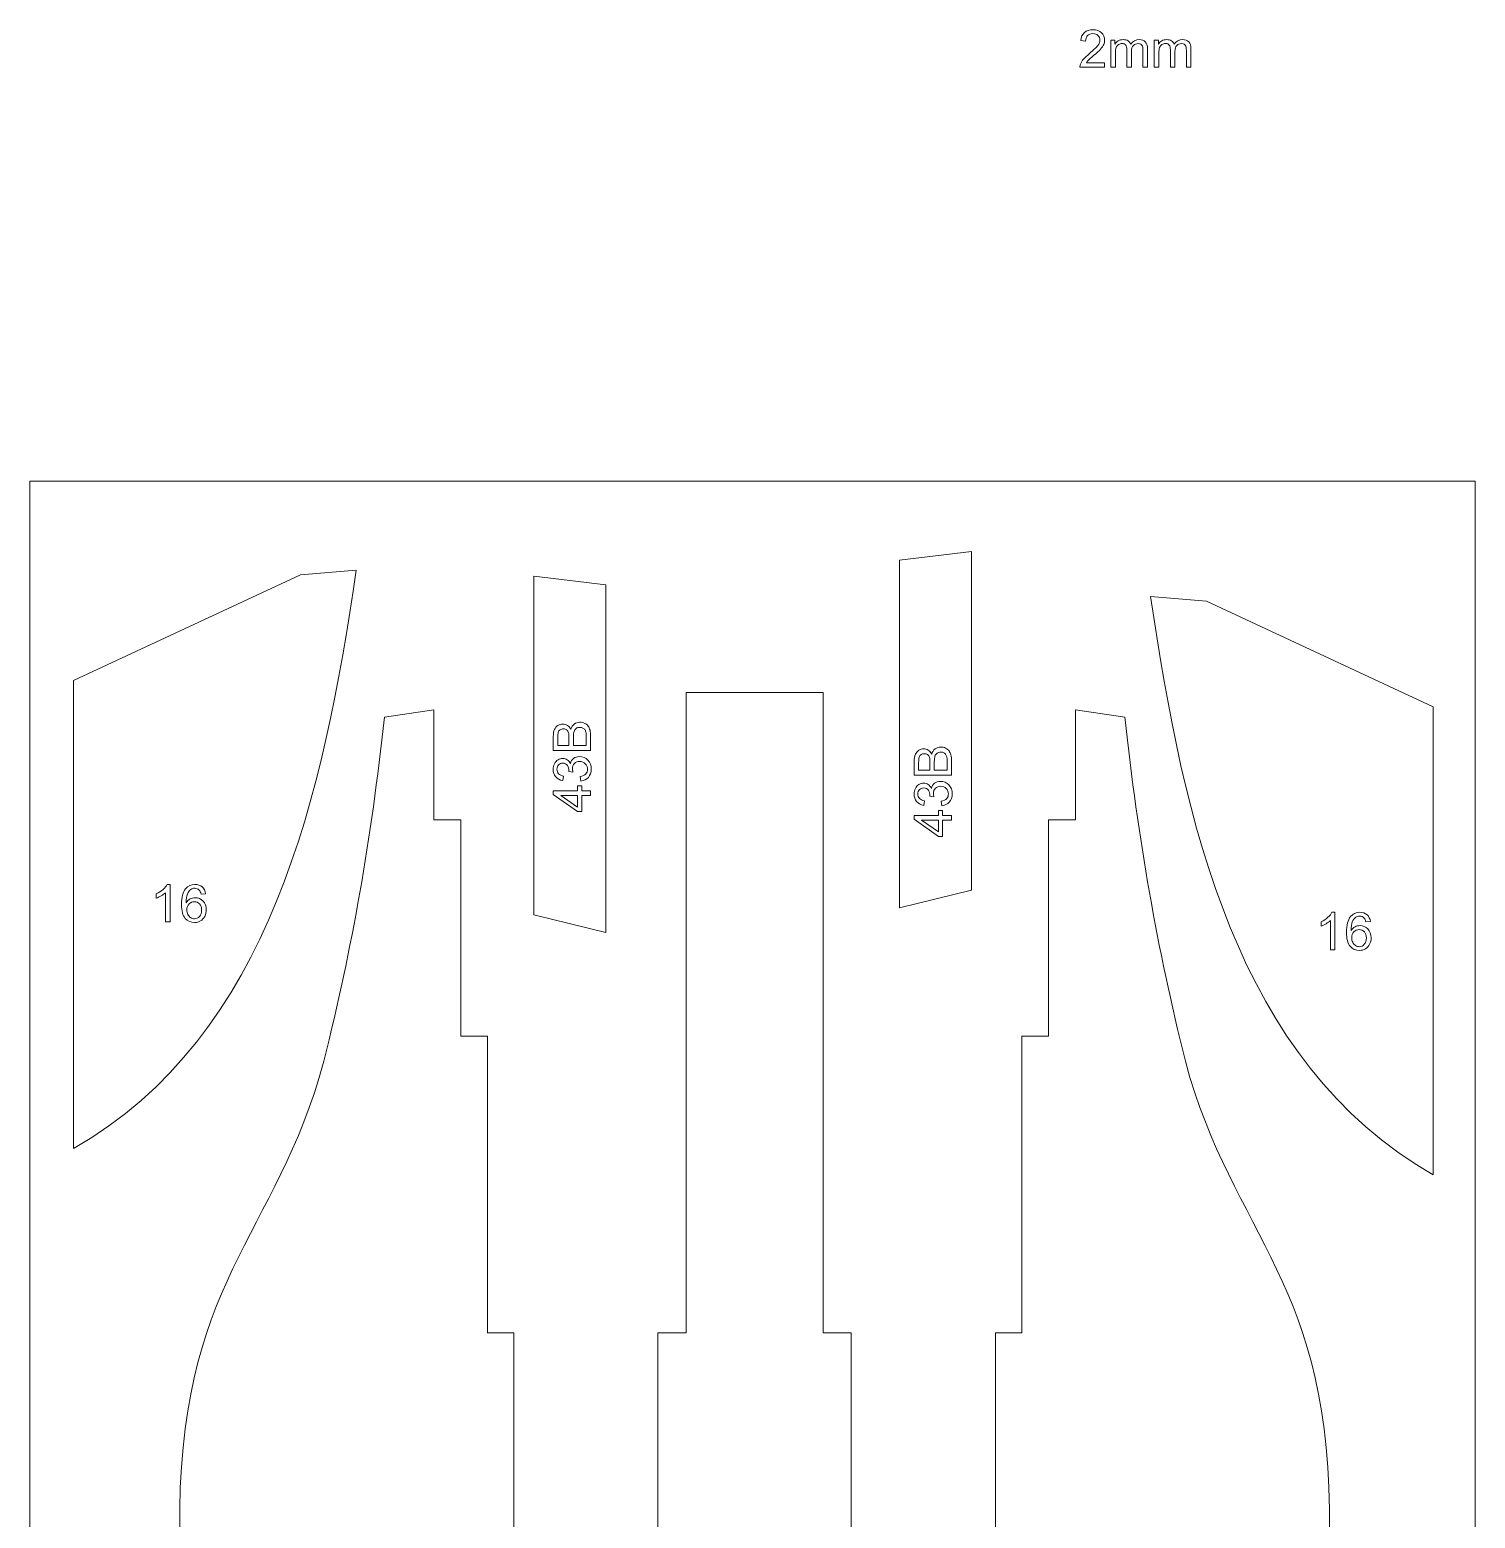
# Model space of a CAD drawing. Header units: millimetres. Extents: x -437 to 859, y -1313 to 762.
# Drawn here: x -415 to -180.3, y -682.6 to -440.8 of the extents above; entities that cross this region are included whole.
import ezdxf

# ---------------------------------------------------------------- set-up
doc = ezdxf.new("R2010")
doc.units = ezdxf.units.MM
doc.header["$MEASUREMENT"] = 0
doc.layers.add('Ebene 1', color=7, linetype='Continuous')

msp = doc.modelspace()

# ---------------------------------------------------------------- linework, layer by layer
at = {"layer": 'Ebene 1', "color": 250, "lineweight": 5}
msp.add_lwpolyline([(-415.018, -800.2673), (-180.3376, -800.2673), (-180.3376, -514.1219), (-415.018, -514.1219), (-415.018, -800.2673)], close=True, dxfattribs=at)
for points, knots in [([(-240.5028, -446.2047), (-240.5028, -446.2047), (-240.5028, -446.9201), (-240.5028, -446.9201), (-240.5028, -446.9201), (-240.5028, -446.9201), (-244.509, -446.9201), (-244.509, -446.9201), (-244.509, -446.9201), (-244.5146, -446.7409), (-244.4864, -446.5687), (-244.4229, -446.4036), (-244.4229, -446.4036), (-244.3213, -446.1299), (-244.1576, -445.8618), (-243.9332, -445.5965), (-243.9332, -445.5965), (-243.7075, -445.3326), (-243.3829, -445.0264), (-242.9596, -444.6792), (-242.9596, -444.6792), (-242.3006, -444.1388), (-241.8547, -443.7112), (-241.6232, -443.3951), (-241.6232, -443.3951), (-241.3918, -443.0805), (-241.2761, -442.7813), (-241.2761, -442.5005), (-241.2761, -442.5005), (-241.2761, -442.2056), (-241.3819, -441.9572), (-241.5922, -441.754), (-241.5922, -441.754), (-241.8039, -441.5522), (-242.079, -441.4506), (-242.4177, -441.4506), (-242.4177, -441.4506), (-242.7761, -441.4506), (-243.0626, -441.5579), (-243.2771, -441.7738), (-243.2771, -441.7738), (-243.493, -441.9882), (-243.6016, -442.286), (-243.6045, -442.6656), (-243.6045, -442.6656), (-243.6045, -442.6656), (-244.3693, -442.588), (-244.3693, -442.588), (-244.3693, -442.588), (-244.3171, -442.0165), (-244.1195, -441.5818), (-243.778, -441.2827), (-243.778, -441.2827), (-243.4365, -440.9835), (-242.9765, -440.834), (-242.4008, -440.834), (-242.4008, -440.834), (-241.8194, -440.834), (-241.3594, -440.9962), (-241.0207, -441.318), (-241.0207, -441.318), (-240.6806, -441.6411), (-240.5113, -442.0405), (-240.5113, -442.5174), (-240.5113, -442.5174), (-240.5113, -442.7601), (-240.5607, -442.9986), (-240.6609, -443.2329), (-240.6609, -443.2329), (-240.7596, -443.4671), (-240.9247, -443.714), (-241.1548, -443.9723), (-241.1548, -443.9723), (-241.3848, -444.2319), (-241.7672, -444.5875), (-242.302, -445.0391), (-242.302, -445.0391), (-242.7479, -445.4144), (-243.0344, -445.6684), (-243.1614, -445.8025), (-243.1614, -445.8025), (-243.2884, -445.9351), (-243.3928, -446.0692), (-243.476, -446.2047), (-243.476, -446.2047), (-243.476, -446.2047), (-240.5028, -446.2047), (-240.5028, -446.2047)], [0, 0, 0, 0, 0.04545455, 0.04545455, 0.04545455, 0.04545455, 0.09090909, 0.09090909, 0.09090909, 0.09090909, 0.13636364, 0.13636364, 0.13636364, 0.13636364, 0.18181818, 0.18181818, 0.18181818, 0.18181818, 0.22727273, 0.22727273, 0.22727273, 0.22727273, 0.27272727, 0.27272727, 0.27272727, 0.27272727, 0.31818182, 0.31818182, 0.31818182, 0.31818182, 0.36363636, 0.36363636, 0.36363636, 0.36363636, 0.40909091, 0.40909091, 0.40909091, 0.40909091, 0.45454545, 0.45454545, 0.45454545, 0.45454545, 0.5, 0.5, 0.5, 0.5, 0.54545455, 0.54545455, 0.54545455, 0.54545455, 0.59090909, 0.59090909, 0.59090909, 0.59090909, 0.63636364, 0.63636364, 0.63636364, 0.63636364, 0.68181818, 0.68181818, 0.68181818, 0.68181818, 0.72727273, 0.72727273, 0.72727273, 0.72727273, 0.77272727, 0.77272727, 0.77272727, 0.77272727, 0.81818182, 0.81818182, 0.81818182, 0.81818182, 0.86363636, 0.86363636, 0.86363636, 0.86363636, 0.90909091, 0.90909091, 0.90909091, 0.90909091, 0.95454545, 0.95454545, 0.95454545, 0.95454545, 1, 1, 1, 1]), ([(-239.4981, -446.9201), (-239.4981, -446.9201), (-239.4981, -442.5301), (-239.4981, -442.5301), (-239.4981, -442.5301), (-239.4981, -442.5301), (-238.8335, -442.5301), (-238.8335, -442.5301), (-238.8335, -442.5301), (-238.8335, -442.5301), (-238.8335, -443.1454), (-238.8335, -443.1454), (-238.8335, -443.1454), (-238.6952, -442.9309), (-238.5117, -442.7573), (-238.2831, -442.6275), (-238.2831, -442.6275), (-238.0545, -442.4962), (-237.7935, -442.4299), (-237.5014, -442.4299), (-237.5014, -442.4299), (-237.1768, -442.4299), (-236.9101, -442.4977), (-236.7027, -442.6331), (-236.7027, -442.6331), (-236.4938, -442.7686), (-236.3471, -442.9563), (-236.2624, -443.199), (-236.2624, -443.199), (-235.9139, -442.6867), (-235.4623, -442.4299), (-234.9063, -442.4299), (-234.9063, -442.4299), (-234.4703, -442.4299), (-234.1359, -442.5513), (-233.9016, -442.7926), (-233.9016, -442.7926), (-233.6674, -443.0339), (-233.5502, -443.405), (-233.5502, -443.906), (-233.5502, -443.906), (-233.5502, -443.906), (-233.5502, -446.9201), (-233.5502, -446.9201), (-233.5502, -446.9201), (-233.5502, -446.9201), (-234.2897, -446.9201), (-234.2897, -446.9201), (-234.2897, -446.9201), (-234.2897, -446.9201), (-234.2897, -444.1543), (-234.2897, -444.1543), (-234.2897, -444.1543), (-234.2897, -443.8566), (-234.3137, -443.6421), (-234.3616, -443.5108), (-234.3616, -443.5108), (-234.411, -443.381), (-234.4985, -443.2752), (-234.6241, -443.1948), (-234.6241, -443.1948), (-234.7511, -443.1157), (-234.9007, -443.0748), (-235.0714, -443.0748), (-235.0714, -443.0748), (-235.3805, -443.0748), (-235.6359, -443.1778), (-235.8405, -443.3838), (-235.8405, -443.3838), (-236.0437, -443.5885), (-236.1467, -443.9172), (-236.1467, -444.3688), (-236.1467, -444.3688), (-236.1467, -444.3688), (-236.1467, -446.9201), (-236.1467, -446.9201), (-236.1467, -446.9201), (-236.1467, -446.9201), (-236.8904, -446.9201), (-236.8904, -446.9201), (-236.8904, -446.9201), (-236.8904, -446.9201), (-236.8904, -444.0682), (-236.8904, -444.0682), (-236.8904, -444.0682), (-236.8904, -443.7366), (-236.951, -443.4883), (-237.0724, -443.3232), (-237.0724, -443.3232), (-237.1937, -443.1581), (-237.3913, -443.0748), (-237.6679, -443.0748), (-237.6679, -443.0748), (-237.8767, -443.0748), (-238.07, -443.1298), (-238.2478, -443.2413), (-238.2478, -443.2413), (-238.4256, -443.3514), (-238.5555, -443.5123), (-238.6345, -443.7239), (-238.6345, -443.7239), (-238.7149, -443.937), (-238.7544, -444.2432), (-238.7544, -444.6426), (-238.7544, -444.6426), (-238.7544, -444.6426), (-238.7544, -446.9201), (-238.7544, -446.9201), (-238.7544, -446.9201), (-238.7544, -446.9201), (-239.4981, -446.9201), (-239.4981, -446.9201)], [0, 0, 0, 0, 0.03571429, 0.03571429, 0.03571429, 0.03571429, 0.07142857, 0.07142857, 0.07142857, 0.07142857, 0.10714286, 0.10714286, 0.10714286, 0.10714286, 0.14285714, 0.14285714, 0.14285714, 0.14285714, 0.17857143, 0.17857143, 0.17857143, 0.17857143, 0.21428571, 0.21428571, 0.21428571, 0.21428571, 0.25, 0.25, 0.25, 0.25, 0.28571429, 0.28571429, 0.28571429, 0.28571429, 0.32142857, 0.32142857, 0.32142857, 0.32142857, 0.35714286, 0.35714286, 0.35714286, 0.35714286, 0.39285714, 0.39285714, 0.39285714, 0.39285714, 0.42857143, 0.42857143, 0.42857143, 0.42857143, 0.46428571, 0.46428571, 0.46428571, 0.46428571, 0.5, 0.5, 0.5, 0.5, 0.53571429, 0.53571429, 0.53571429, 0.53571429, 0.57142857, 0.57142857, 0.57142857, 0.57142857, 0.60714286, 0.60714286, 0.60714286, 0.60714286, 0.64285714, 0.64285714, 0.64285714, 0.64285714, 0.67857143, 0.67857143, 0.67857143, 0.67857143, 0.71428571, 0.71428571, 0.71428571, 0.71428571, 0.75, 0.75, 0.75, 0.75, 0.78571429, 0.78571429, 0.78571429, 0.78571429, 0.82142857, 0.82142857, 0.82142857, 0.82142857, 0.85714286, 0.85714286, 0.85714286, 0.85714286, 0.89285714, 0.89285714, 0.89285714, 0.89285714, 0.92857143, 0.92857143, 0.92857143, 0.92857143, 0.96428571, 0.96428571, 0.96428571, 0.96428571, 1, 1, 1, 1]), ([(-232.4453, -446.9201), (-232.4453, -446.9201), (-232.4453, -442.5301), (-232.4453, -442.5301), (-232.4453, -442.5301), (-232.4453, -442.5301), (-231.7807, -442.5301), (-231.7807, -442.5301), (-231.7807, -442.5301), (-231.7807, -442.5301), (-231.7807, -443.1454), (-231.7807, -443.1454), (-231.7807, -443.1454), (-231.6424, -442.9309), (-231.4589, -442.7573), (-231.2303, -442.6275), (-231.2303, -442.6275), (-231.0017, -442.4962), (-230.7407, -442.4299), (-230.4486, -442.4299), (-230.4486, -442.4299), (-230.124, -442.4299), (-229.8573, -442.4977), (-229.6499, -442.6331), (-229.6499, -442.6331), (-229.441, -442.7686), (-229.2943, -442.9563), (-229.2096, -443.199), (-229.2096, -443.199), (-228.8611, -442.6867), (-228.4095, -442.4299), (-227.8535, -442.4299), (-227.8535, -442.4299), (-227.4175, -442.4299), (-227.0831, -442.5513), (-226.8488, -442.7926), (-226.8488, -442.7926), (-226.6146, -443.0339), (-226.4974, -443.405), (-226.4974, -443.906), (-226.4974, -443.906), (-226.4974, -443.906), (-226.4974, -446.9201), (-226.4974, -446.9201), (-226.4974, -446.9201), (-226.4974, -446.9201), (-227.2369, -446.9201), (-227.2369, -446.9201), (-227.2369, -446.9201), (-227.2369, -446.9201), (-227.2369, -444.1543), (-227.2369, -444.1543), (-227.2369, -444.1543), (-227.2369, -443.8566), (-227.2609, -443.6421), (-227.3088, -443.5108), (-227.3088, -443.5108), (-227.3582, -443.381), (-227.4457, -443.2752), (-227.5713, -443.1948), (-227.5713, -443.1948), (-227.6983, -443.1157), (-227.8479, -443.0748), (-228.0186, -443.0748), (-228.0186, -443.0748), (-228.3277, -443.0748), (-228.5831, -443.1778), (-228.7877, -443.3838), (-228.7877, -443.3838), (-228.9909, -443.5885), (-229.0939, -443.9172), (-229.0939, -444.3688), (-229.0939, -444.3688), (-229.0939, -444.3688), (-229.0939, -446.9201), (-229.0939, -446.9201), (-229.0939, -446.9201), (-229.0939, -446.9201), (-229.8376, -446.9201), (-229.8376, -446.9201), (-229.8376, -446.9201), (-229.8376, -446.9201), (-229.8376, -444.0682), (-229.8376, -444.0682), (-229.8376, -444.0682), (-229.8376, -443.7366), (-229.8982, -443.4883), (-230.0196, -443.3232), (-230.0196, -443.3232), (-230.1409, -443.1581), (-230.3385, -443.0748), (-230.6151, -443.0748), (-230.6151, -443.0748), (-230.8239, -443.0748), (-231.0172, -443.1298), (-231.195, -443.2413), (-231.195, -443.2413), (-231.3728, -443.3514), (-231.5027, -443.5123), (-231.5817, -443.7239), (-231.5817, -443.7239), (-231.6621, -443.937), (-231.7016, -444.2432), (-231.7016, -444.6426), (-231.7016, -444.6426), (-231.7016, -444.6426), (-231.7016, -446.9201), (-231.7016, -446.9201), (-231.7016, -446.9201), (-231.7016, -446.9201), (-232.4453, -446.9201), (-232.4453, -446.9201)], [0, 0, 0, 0, 0.03571429, 0.03571429, 0.03571429, 0.03571429, 0.07142857, 0.07142857, 0.07142857, 0.07142857, 0.10714286, 0.10714286, 0.10714286, 0.10714286, 0.14285714, 0.14285714, 0.14285714, 0.14285714, 0.17857143, 0.17857143, 0.17857143, 0.17857143, 0.21428571, 0.21428571, 0.21428571, 0.21428571, 0.25, 0.25, 0.25, 0.25, 0.28571429, 0.28571429, 0.28571429, 0.28571429, 0.32142857, 0.32142857, 0.32142857, 0.32142857, 0.35714286, 0.35714286, 0.35714286, 0.35714286, 0.39285714, 0.39285714, 0.39285714, 0.39285714, 0.42857143, 0.42857143, 0.42857143, 0.42857143, 0.46428571, 0.46428571, 0.46428571, 0.46428571, 0.5, 0.5, 0.5, 0.5, 0.53571429, 0.53571429, 0.53571429, 0.53571429, 0.57142857, 0.57142857, 0.57142857, 0.57142857, 0.60714286, 0.60714286, 0.60714286, 0.60714286, 0.64285714, 0.64285714, 0.64285714, 0.64285714, 0.67857143, 0.67857143, 0.67857143, 0.67857143, 0.71428571, 0.71428571, 0.71428571, 0.71428571, 0.75, 0.75, 0.75, 0.75, 0.78571429, 0.78571429, 0.78571429, 0.78571429, 0.82142857, 0.82142857, 0.82142857, 0.82142857, 0.85714286, 0.85714286, 0.85714286, 0.85714286, 0.89285714, 0.89285714, 0.89285714, 0.89285714, 0.92857143, 0.92857143, 0.92857143, 0.92857143, 0.96428571, 0.96428571, 0.96428571, 0.96428571, 1, 1, 1, 1]), ([(-262.1039, -525.578), (-262.1039, -525.578), (-273.7904, -526.9745), (-273.7904, -526.9745), (-273.7904, -526.9745), (-273.7904, -526.9745), (-273.7904, -583.4225), (-273.7904, -583.4225), (-273.7904, -583.4225), (-273.7904, -583.4225), (-262.1039, -580.556), (-262.1039, -580.556), (-262.1039, -580.556), (-262.1039, -580.556), (-262.1039, -525.578), (-262.1039, -525.578)], [0, 0, 0, 0, 0.25, 0.25, 0.25, 0.25, 0.5, 0.5, 0.5, 0.5, 0.75, 0.75, 0.75, 0.75, 1, 1, 1, 1]), ([(-407.8946, -546.5416), (-407.8946, -546.5416), (-371.0831, -529.3629), (-371.0831, -529.3629), (-371.0831, -529.3629), (-371.0831, -529.3629), (-362.0136, -528.616), (-362.0136, -528.616), (-362.0136, -528.616), (-367.3842, -565.0362), (-375.8491, -604.264), (-407.8946, -622.512), (-407.8946, -622.512), (-407.8946, -622.512), (-407.8946, -546.5416), (-407.8946, -546.5416)], [0, 0, 0, 0, 0.25, 0.25, 0.25, 0.25, 0.5, 0.5, 0.5, 0.5, 0.75, 0.75, 0.75, 0.75, 1, 1, 1, 1]), ([(-333.1639, -529.602), (-333.1639, -529.602), (-321.4774, -530.9985), (-321.4774, -530.9985), (-321.4774, -530.9985), (-321.4774, -530.9985), (-321.4774, -587.4465), (-321.4774, -587.4465), (-321.4774, -587.4465), (-321.4774, -587.4465), (-333.1639, -584.58), (-333.1639, -584.58), (-333.1639, -584.58), (-333.1639, -584.58), (-333.1639, -529.602), (-333.1639, -529.602)], [0, 0, 0, 0, 0.25, 0.25, 0.25, 0.25, 0.5, 0.5, 0.5, 0.5, 0.75, 0.75, 0.75, 0.75, 1, 1, 1, 1]), ([(-187.1569, -550.8171), (-187.1569, -550.8171), (-223.9684, -533.6384), (-223.9684, -533.6384), (-223.9684, -533.6384), (-223.9684, -533.6384), (-233.0379, -532.8915), (-233.0379, -532.8915), (-233.0379, -532.8915), (-227.6673, -569.3117), (-219.2024, -608.5395), (-187.1569, -626.7875), (-187.1569, -626.7875), (-187.1569, -626.7875), (-187.1569, -550.8171), (-187.1569, -550.8171)], [0, 0, 0, 0, 0.25, 0.25, 0.25, 0.25, 0.5, 0.5, 0.5, 0.5, 0.75, 0.75, 0.75, 0.75, 1, 1, 1, 1]), ([(-297.3188, -548.449), (-297.3188, -548.449), (-308.4466, -548.449), (-308.4466, -548.449), (-308.4466, -548.449), (-308.4466, -548.449), (-308.4466, -652.454), (-308.4466, -652.454), (-308.4466, -652.454), (-308.4466, -652.454), (-313.0216, -652.454), (-313.0216, -652.454), (-313.0216, -652.454), (-313.0216, -652.454), (-313.0216, -684.845), (-313.0216, -684.845), (-313.0216, -684.845), (-313.0216, -684.845), (-336.4456, -684.845), (-336.4456, -684.845), (-336.4456, -684.845), (-336.4456, -684.845), (-336.4456, -652.454), (-336.4456, -652.454), (-336.4456, -652.454), (-336.4456, -652.454), (-340.7156, -652.454), (-340.7156, -652.454), (-340.7156, -652.454), (-340.7156, -652.454), (-340.7156, -604.264), (-340.7156, -604.264), (-340.7156, -604.264), (-340.7156, -604.264), (-345.0466, -604.264), (-345.0466, -604.264), (-345.0466, -604.264), (-345.0466, -604.264), (-345.0466, -569.128), (-345.0466, -569.128), (-345.0466, -569.128), (-345.0466, -569.128), (-349.4385, -569.128), (-349.4385, -569.128), (-349.4385, -569.128), (-349.4385, -569.128), (-349.4386, -551.275), (-349.4386, -551.275), (-349.4386, -551.275), (-349.4386, -551.275), (-357.4431, -552.4695), (-357.4431, -552.4695), (-357.4431, -552.4695), (-359.5989, -572.4425), (-362.6487, -589.808), (-367.2631, -608.3655), (-367.2631, -608.3655), (-374.9738, -636.9474), (-391.2645, -644.251), (-390.6526, -684.845), (-390.6526, -684.845), (-390.5988, -711.6372), (-381.0212, -728.4766), (-360.1181, -741.026), (-360.1181, -741.026), (-337.2612, -755.7978), (-315.9488, -763.1051), (-303.1306, -789.46), (-303.1306, -789.46), (-303.1306, -789.46), (-300.3162, -789.46), (-300.3162, -789.46), (-300.3162, -789.46), (-300.3162, -789.46), (-300.3162, -737.122), (-300.3162, -737.122), (-300.3162, -737.122), (-300.3162, -737.122), (-297.3188, -737.122), (-297.3188, -737.122)], [0, 0, 0, 0, 0.05, 0.05, 0.05, 0.05, 0.1, 0.1, 0.1, 0.1, 0.15, 0.15, 0.15, 0.15, 0.2, 0.2, 0.2, 0.2, 0.25, 0.25, 0.25, 0.25, 0.3, 0.3, 0.3, 0.3, 0.35, 0.35, 0.35, 0.35, 0.4, 0.4, 0.4, 0.4, 0.45, 0.45, 0.45, 0.45, 0.5, 0.5, 0.5, 0.5, 0.55, 0.55, 0.55, 0.55, 0.6, 0.6, 0.6, 0.6, 0.65, 0.65, 0.65, 0.65, 0.7, 0.7, 0.7, 0.7, 0.75, 0.75, 0.75, 0.75, 0.8, 0.8, 0.8, 0.8, 0.85, 0.85, 0.85, 0.85, 0.9, 0.9, 0.9, 0.9, 0.95, 0.95, 0.95, 0.95, 1, 1, 1, 1]), ([(-297.3412, -548.449), (-297.3412, -548.449), (-286.2134, -548.449), (-286.2134, -548.449), (-286.2134, -548.449), (-286.2134, -548.449), (-286.2134, -652.454), (-286.2134, -652.454), (-286.2134, -652.454), (-286.2134, -652.454), (-281.6384, -652.454), (-281.6384, -652.454), (-281.6384, -652.454), (-281.6384, -652.454), (-281.6384, -684.845), (-281.6384, -684.845), (-281.6384, -684.845), (-281.6384, -684.845), (-258.2144, -684.845), (-258.2144, -684.845), (-258.2144, -684.845), (-258.2144, -684.845), (-258.2144, -652.454), (-258.2144, -652.454), (-258.2144, -652.454), (-258.2144, -652.454), (-253.9444, -652.454), (-253.9444, -652.454), (-253.9444, -652.454), (-253.9444, -652.454), (-253.9444, -604.264), (-253.9444, -604.264), (-253.9444, -604.264), (-253.9444, -604.264), (-249.6134, -604.264), (-249.6134, -604.264), (-249.6134, -604.264), (-249.6134, -604.264), (-249.6134, -569.128), (-249.6134, -569.128), (-249.6134, -569.128), (-249.6134, -569.128), (-245.2215, -569.128), (-245.2215, -569.128), (-245.2215, -569.128), (-245.2215, -569.128), (-245.2214, -551.275), (-245.2214, -551.275), (-245.2214, -551.275), (-245.2214, -551.275), (-237.2169, -552.4695), (-237.2169, -552.4695), (-237.2169, -552.4695), (-235.0611, -572.4425), (-232.0113, -589.808), (-227.3969, -608.3655), (-227.3969, -608.3655), (-219.6862, -636.9474), (-203.3955, -644.251), (-204.0074, -684.845), (-204.0074, -684.845), (-204.0612, -711.6372), (-213.6388, -728.4766), (-234.5419, -741.026), (-234.5419, -741.026), (-257.3988, -755.7978), (-278.7112, -763.1051), (-291.5294, -789.46), (-291.5294, -789.46), (-291.5294, -789.46), (-294.3438, -789.46), (-294.3438, -789.46), (-294.3438, -789.46), (-294.3438, -789.46), (-294.3438, -737.122), (-294.3438, -737.122), (-294.3438, -737.122), (-294.3438, -737.122), (-297.3412, -737.122), (-297.3412, -737.122)], [0, 0, 0, 0, 0.05, 0.05, 0.05, 0.05, 0.1, 0.1, 0.1, 0.1, 0.15, 0.15, 0.15, 0.15, 0.2, 0.2, 0.2, 0.2, 0.25, 0.25, 0.25, 0.25, 0.3, 0.3, 0.3, 0.3, 0.35, 0.35, 0.35, 0.35, 0.4, 0.4, 0.4, 0.4, 0.45, 0.45, 0.45, 0.45, 0.5, 0.5, 0.5, 0.5, 0.55, 0.55, 0.55, 0.55, 0.6, 0.6, 0.6, 0.6, 0.65, 0.65, 0.65, 0.65, 0.7, 0.7, 0.7, 0.7, 0.75, 0.75, 0.75, 0.75, 0.8, 0.8, 0.8, 0.8, 0.85, 0.85, 0.85, 0.85, 0.9, 0.9, 0.9, 0.9, 0.95, 0.95, 0.95, 0.95, 1, 1, 1, 1]), ([(-323.958, -557.8791), (-323.958, -557.8791), (-330.0187, -557.8791), (-330.0187, -557.8791), (-330.0187, -557.8791), (-330.0187, -557.8791), (-330.0187, -555.6044), (-330.0187, -555.6044), (-330.0187, -555.6044), (-330.0187, -555.1416), (-329.9567, -554.7704), (-329.8353, -554.491), (-329.8353, -554.491), (-329.7125, -554.2102), (-329.5234, -553.9915), (-329.268, -553.8334), (-329.268, -553.8334), (-329.014, -553.6754), (-328.7473, -553.595), (-328.4679, -553.595), (-328.4679, -553.595), (-328.2097, -553.595), (-327.9656, -553.6655), (-327.737, -553.8066), (-327.737, -553.8066), (-327.5084, -553.9463), (-327.3235, -554.1594), (-327.1824, -554.4431), (-327.1824, -554.4431), (-327.0752, -554.0762), (-326.8917, -553.7953), (-326.6335, -553.5978), (-326.6335, -553.5978), (-326.3738, -553.4002), (-326.0676, -553.3015), (-325.7148, -553.3015), (-325.7148, -553.3015), (-325.4312, -553.3015), (-325.1673, -553.3621), (-324.9232, -553.4821), (-324.9232, -553.4821), (-324.6791, -553.602), (-324.4914, -553.7502), (-324.3588, -553.9266), (-324.3588, -553.9266), (-324.2261, -554.103), (-324.1273, -554.3245), (-324.0596, -554.5898), (-324.0596, -554.5898), (-323.9919, -554.8551), (-323.958, -555.1811), (-323.958, -555.5677), (-323.958, -555.5677), (-323.958, -555.5677), (-323.958, -557.8791), (-323.958, -557.8791)], [0, 0, 0, 0, 0.07142857, 0.07142857, 0.07142857, 0.07142857, 0.14285714, 0.14285714, 0.14285714, 0.14285714, 0.21428571, 0.21428571, 0.21428571, 0.21428571, 0.28571429, 0.28571429, 0.28571429, 0.28571429, 0.35714286, 0.35714286, 0.35714286, 0.35714286, 0.42857143, 0.42857143, 0.42857143, 0.42857143, 0.5, 0.5, 0.5, 0.5, 0.57142857, 0.57142857, 0.57142857, 0.57142857, 0.64285714, 0.64285714, 0.64285714, 0.64285714, 0.71428571, 0.71428571, 0.71428571, 0.71428571, 0.78571429, 0.78571429, 0.78571429, 0.78571429, 0.85714286, 0.85714286, 0.85714286, 0.85714286, 0.92857143, 0.92857143, 0.92857143, 0.92857143, 1, 1, 1, 1]), ([(-327.4717, -557.0762), (-327.4717, -557.0762), (-327.4717, -555.7653), (-327.4717, -555.7653), (-327.4717, -555.7653), (-327.4717, -555.4111), (-327.4957, -555.1557), (-327.5422, -555.0004), (-327.5422, -555.0004), (-327.6029, -554.7972), (-327.7031, -554.6434), (-327.8442, -554.5404), (-327.8442, -554.5404), (-327.9853, -554.4374), (-328.1617, -554.3852), (-328.3734, -554.3852), (-328.3734, -554.3852), (-328.5738, -554.3852), (-328.7516, -554.4332), (-328.904, -554.5291), (-328.904, -554.5291), (-329.0578, -554.6265), (-329.1622, -554.7648), (-329.2186, -554.9426), (-329.2186, -554.9426), (-329.2751, -555.1218), (-329.3033, -555.4294), (-329.3033, -555.8655), (-329.3033, -555.8655), (-329.3033, -555.8655), (-329.3033, -557.0762), (-329.3033, -557.0762), (-329.3033, -557.0762), (-329.3033, -557.0762), (-327.4717, -557.0762), (-327.4717, -557.0762)], [0, 0, 0, 0, 0.11111111, 0.11111111, 0.11111111, 0.11111111, 0.22222222, 0.22222222, 0.22222222, 0.22222222, 0.33333333, 0.33333333, 0.33333333, 0.33333333, 0.44444444, 0.44444444, 0.44444444, 0.44444444, 0.55555556, 0.55555556, 0.55555556, 0.55555556, 0.66666667, 0.66666667, 0.66666667, 0.66666667, 0.77777778, 0.77777778, 0.77777778, 0.77777778, 0.88888889, 0.88888889, 0.88888889, 0.88888889, 1, 1, 1, 1]), ([(-324.6734, -557.0762), (-324.6734, -557.0762), (-324.6734, -555.5677), (-324.6734, -555.5677), (-324.6734, -555.5677), (-324.6734, -555.3081), (-324.6833, -555.126), (-324.7017, -555.0216), (-324.7017, -555.0216), (-324.7355, -554.8368), (-324.7906, -554.6829), (-324.8682, -554.5588), (-324.8682, -554.5588), (-324.9444, -554.4346), (-325.0573, -554.333), (-325.204, -554.2525), (-325.204, -554.2525), (-325.3522, -554.1735), (-325.5215, -554.1326), (-325.7148, -554.1326), (-325.7148, -554.1326), (-325.9406, -554.1326), (-326.1368, -554.1905), (-326.3047, -554.3062), (-326.3047, -554.3062), (-326.4712, -554.4219), (-326.5883, -554.5828), (-326.6561, -554.7888), (-326.6561, -554.7888), (-326.7224, -554.9934), (-326.7562, -555.2897), (-326.7562, -555.675), (-326.7562, -555.675), (-326.7562, -555.675), (-326.7562, -557.0762), (-326.7562, -557.0762), (-326.7562, -557.0762), (-326.7562, -557.0762), (-324.6734, -557.0762), (-324.6734, -557.0762)], [0, 0, 0, 0, 0.1, 0.1, 0.1, 0.1, 0.2, 0.2, 0.2, 0.2, 0.3, 0.3, 0.3, 0.3, 0.4, 0.4, 0.4, 0.4, 0.5, 0.5, 0.5, 0.5, 0.6, 0.6, 0.6, 0.6, 0.7, 0.7, 0.7, 0.7, 0.8, 0.8, 0.8, 0.8, 0.9, 0.9, 0.9, 0.9, 1, 1, 1, 1]), ([(-265.3585, -561.8996), (-265.3585, -561.8996), (-271.4192, -561.8996), (-271.4192, -561.8996), (-271.4192, -561.8996), (-271.4192, -561.8996), (-271.4192, -559.6249), (-271.4192, -559.6249), (-271.4192, -559.6249), (-271.4192, -559.1621), (-271.3572, -558.7909), (-271.2358, -558.5115), (-271.2358, -558.5115), (-271.113, -558.2307), (-270.9239, -558.012), (-270.6685, -557.8539), (-270.6685, -557.8539), (-270.4145, -557.6959), (-270.1478, -557.6155), (-269.8684, -557.6155), (-269.8684, -557.6155), (-269.6102, -557.6155), (-269.3661, -557.686), (-269.1375, -557.8271), (-269.1375, -557.8271), (-268.9089, -557.9668), (-268.724, -558.1799), (-268.5829, -558.4636), (-268.5829, -558.4636), (-268.4757, -558.0967), (-268.2922, -557.8158), (-268.034, -557.6183), (-268.034, -557.6183), (-267.7743, -557.4207), (-267.4681, -557.322), (-267.1153, -557.322), (-267.1153, -557.322), (-266.8317, -557.322), (-266.5678, -557.3826), (-266.3237, -557.5026), (-266.3237, -557.5026), (-266.0796, -557.6225), (-265.8919, -557.7707), (-265.7593, -557.9471), (-265.7593, -557.9471), (-265.6266, -558.1235), (-265.5278, -558.345), (-265.4601, -558.6103), (-265.4601, -558.6103), (-265.3924, -558.8756), (-265.3585, -559.2016), (-265.3585, -559.5882), (-265.3585, -559.5882), (-265.3585, -559.5882), (-265.3585, -561.8996), (-265.3585, -561.8996)], [0, 0, 0, 0, 0.07142857, 0.07142857, 0.07142857, 0.07142857, 0.14285714, 0.14285714, 0.14285714, 0.14285714, 0.21428571, 0.21428571, 0.21428571, 0.21428571, 0.28571429, 0.28571429, 0.28571429, 0.28571429, 0.35714286, 0.35714286, 0.35714286, 0.35714286, 0.42857143, 0.42857143, 0.42857143, 0.42857143, 0.5, 0.5, 0.5, 0.5, 0.57142857, 0.57142857, 0.57142857, 0.57142857, 0.64285714, 0.64285714, 0.64285714, 0.64285714, 0.71428571, 0.71428571, 0.71428571, 0.71428571, 0.78571429, 0.78571429, 0.78571429, 0.78571429, 0.85714286, 0.85714286, 0.85714286, 0.85714286, 0.92857143, 0.92857143, 0.92857143, 0.92857143, 1, 1, 1, 1]), ([(-268.8722, -561.0967), (-268.8722, -561.0967), (-268.8722, -559.7858), (-268.8722, -559.7858), (-268.8722, -559.7858), (-268.8722, -559.4316), (-268.8962, -559.1762), (-268.9427, -559.0209), (-268.9427, -559.0209), (-269.0034, -558.8177), (-269.1036, -558.6639), (-269.2447, -558.5609), (-269.2447, -558.5609), (-269.3858, -558.4579), (-269.5622, -558.4057), (-269.7739, -558.4057), (-269.7739, -558.4057), (-269.9743, -558.4057), (-270.1521, -558.4537), (-270.3045, -558.5496), (-270.3045, -558.5496), (-270.4583, -558.647), (-270.5627, -558.7853), (-270.6191, -558.9631), (-270.6191, -558.9631), (-270.6756, -559.1423), (-270.7038, -559.4499), (-270.7038, -559.886), (-270.7038, -559.886), (-270.7038, -559.886), (-270.7038, -561.0967), (-270.7038, -561.0967), (-270.7038, -561.0967), (-270.7038, -561.0967), (-268.8722, -561.0967), (-268.8722, -561.0967)], [0, 0, 0, 0, 0.11111111, 0.11111111, 0.11111111, 0.11111111, 0.22222222, 0.22222222, 0.22222222, 0.22222222, 0.33333333, 0.33333333, 0.33333333, 0.33333333, 0.44444444, 0.44444444, 0.44444444, 0.44444444, 0.55555556, 0.55555556, 0.55555556, 0.55555556, 0.66666667, 0.66666667, 0.66666667, 0.66666667, 0.77777778, 0.77777778, 0.77777778, 0.77777778, 0.88888889, 0.88888889, 0.88888889, 0.88888889, 1, 1, 1, 1]), ([(-266.0739, -561.0967), (-266.0739, -561.0967), (-266.0739, -559.5882), (-266.0739, -559.5882), (-266.0739, -559.5882), (-266.0739, -559.3286), (-266.0838, -559.1465), (-266.1022, -559.0421), (-266.1022, -559.0421), (-266.136, -558.8573), (-266.1911, -558.7034), (-266.2687, -558.5793), (-266.2687, -558.5793), (-266.3449, -558.4551), (-266.4578, -558.3535), (-266.6045, -558.273), (-266.6045, -558.273), (-266.7527, -558.194), (-266.922, -558.1531), (-267.1153, -558.1531), (-267.1153, -558.1531), (-267.3411, -558.1531), (-267.5373, -558.211), (-267.7052, -558.3267), (-267.7052, -558.3267), (-267.8717, -558.4424), (-267.9888, -558.6033), (-268.0566, -558.8093), (-268.0566, -558.8093), (-268.1229, -559.0139), (-268.1567, -559.3102), (-268.1567, -559.6955), (-268.1567, -559.6955), (-268.1567, -559.6955), (-268.1567, -561.0967), (-268.1567, -561.0967), (-268.1567, -561.0967), (-268.1567, -561.0967), (-266.0739, -561.0967), (-266.0739, -561.0967)], [0, 0, 0, 0, 0.1, 0.1, 0.1, 0.1, 0.2, 0.2, 0.2, 0.2, 0.3, 0.3, 0.3, 0.3, 0.4, 0.4, 0.4, 0.4, 0.5, 0.5, 0.5, 0.5, 0.6, 0.6, 0.6, 0.6, 0.7, 0.7, 0.7, 0.7, 0.8, 0.8, 0.8, 0.8, 0.9, 0.9, 0.9, 0.9, 1, 1, 1, 1]), ([(-325.5582, -562.8519), (-325.5582, -562.8519), (-325.657, -562.1082), (-325.657, -562.1082), (-325.657, -562.1082), (-325.2351, -562.0222), (-324.9317, -561.8768), (-324.7454, -561.6722), (-324.7454, -561.6722), (-324.5591, -561.4662), (-324.466, -561.2164), (-324.466, -560.9215), (-324.466, -560.9215), (-324.466, -560.5715), (-324.5874, -560.2752), (-324.8301, -560.0339), (-324.8301, -560.0339), (-325.0728, -559.794), (-325.3734, -559.6727), (-325.7318, -559.6727), (-325.7318, -559.6727), (-326.0733, -559.6727), (-326.3555, -559.7841), (-326.577, -560.0071), (-326.577, -560.0071), (-326.7986, -560.2315), (-326.9101, -560.5151), (-326.9101, -560.8594), (-326.9101, -560.8594), (-326.9101, -561.0005), (-326.8818, -561.1755), (-326.8268, -561.3843), (-326.8268, -561.3843), (-326.8268, -561.3843), (-327.4801, -561.3011), (-327.4801, -561.3011), (-327.4801, -561.3011), (-327.4745, -561.2517), (-327.4717, -561.2122), (-327.4717, -561.1811), (-327.4717, -561.1811), (-327.4717, -560.865), (-327.5549, -560.58), (-327.72, -560.326), (-327.72, -560.326), (-327.8851, -560.072), (-328.1405, -559.945), (-328.4849, -559.945), (-328.4849, -559.945), (-328.7572, -559.945), (-328.9844, -560.0381), (-329.1622, -560.223), (-329.1622, -560.223), (-329.3414, -560.4078), (-329.4317, -560.6463), (-329.4317, -560.9384), (-329.4317, -560.9384), (-329.4317, -561.2277), (-329.34, -561.469), (-329.1594, -561.6609), (-329.1594, -561.6609), (-328.9773, -561.8542), (-328.7036, -561.9784), (-328.3395, -562.0335), (-328.3395, -562.0335), (-328.3395, -562.0335), (-328.4722, -562.7771), (-328.4722, -562.7771), (-328.4722, -562.7771), (-328.9717, -562.6868), (-329.3583, -562.4794), (-329.6321, -562.1576), (-329.6321, -562.1576), (-329.9059, -561.8345), (-330.0427, -561.4337), (-330.0427, -560.9539), (-330.0427, -560.9539), (-330.0427, -560.6237), (-329.9722, -560.3189), (-329.8311, -560.041), (-329.8311, -560.041), (-329.6885, -559.763), (-329.4952, -559.5499), (-329.2497, -559.4017), (-329.2497, -559.4017), (-329.0042, -559.255), (-328.7445, -559.1802), (-328.4679, -559.1802), (-328.4679, -559.1802), (-328.2069, -559.1802), (-327.9684, -559.2507), (-327.7525, -559.3918), (-327.7525, -559.3918), (-327.538, -559.533), (-327.3673, -559.7404), (-327.2403, -560.0156), (-327.2403, -560.0156), (-327.1584, -559.6571), (-326.9863, -559.3791), (-326.7252, -559.1802), (-326.7252, -559.1802), (-326.4656, -558.9826), (-326.1396, -558.8838), (-325.7487, -558.8838), (-325.7487, -558.8838), (-325.2195, -558.8838), (-324.7708, -559.0758), (-324.4025, -559.4624), (-324.4025, -559.4624), (-324.0342, -559.8476), (-323.8508, -560.3359), (-323.8508, -560.9257), (-323.8508, -560.9257), (-323.8508, -561.4577), (-324.0088, -561.8994), (-324.3263, -562.2508), (-324.3263, -562.2508), (-324.6424, -562.6021), (-325.053, -562.8025), (-325.5582, -562.8519)], [0, 0, 0, 0, 0.03333333, 0.03333333, 0.03333333, 0.03333333, 0.06666667, 0.06666667, 0.06666667, 0.06666667, 0.1, 0.1, 0.1, 0.1, 0.13333333, 0.13333333, 0.13333333, 0.13333333, 0.16666667, 0.16666667, 0.16666667, 0.16666667, 0.2, 0.2, 0.2, 0.2, 0.23333333, 0.23333333, 0.23333333, 0.23333333, 0.26666667, 0.26666667, 0.26666667, 0.26666667, 0.3, 0.3, 0.3, 0.3, 0.33333333, 0.33333333, 0.33333333, 0.33333333, 0.36666667, 0.36666667, 0.36666667, 0.36666667, 0.4, 0.4, 0.4, 0.4, 0.43333333, 0.43333333, 0.43333333, 0.43333333, 0.46666667, 0.46666667, 0.46666667, 0.46666667, 0.5, 0.5, 0.5, 0.5, 0.53333333, 0.53333333, 0.53333333, 0.53333333, 0.56666667, 0.56666667, 0.56666667, 0.56666667, 0.6, 0.6, 0.6, 0.6, 0.63333333, 0.63333333, 0.63333333, 0.63333333, 0.66666667, 0.66666667, 0.66666667, 0.66666667, 0.7, 0.7, 0.7, 0.7, 0.73333333, 0.73333333, 0.73333333, 0.73333333, 0.76666667, 0.76666667, 0.76666667, 0.76666667, 0.8, 0.8, 0.8, 0.8, 0.83333333, 0.83333333, 0.83333333, 0.83333333, 0.86666667, 0.86666667, 0.86666667, 0.86666667, 0.9, 0.9, 0.9, 0.9, 0.93333333, 0.93333333, 0.93333333, 0.93333333, 0.96666667, 0.96666667, 0.96666667, 0.96666667, 1, 1, 1, 1]), ([(-266.9587, -566.8724), (-266.9587, -566.8724), (-267.0575, -566.1287), (-267.0575, -566.1287), (-267.0575, -566.1287), (-266.6356, -566.0427), (-266.3322, -565.8973), (-266.1459, -565.6927), (-266.1459, -565.6927), (-265.9596, -565.4867), (-265.8665, -565.2369), (-265.8665, -564.942), (-265.8665, -564.942), (-265.8665, -564.592), (-265.9879, -564.2957), (-266.2306, -564.0544), (-266.2306, -564.0544), (-266.4733, -563.8145), (-266.7739, -563.6932), (-267.1323, -563.6932), (-267.1323, -563.6932), (-267.4738, -563.6932), (-267.756, -563.8046), (-267.9775, -564.0276), (-267.9775, -564.0276), (-268.1991, -564.252), (-268.3106, -564.5356), (-268.3106, -564.8799), (-268.3106, -564.8799), (-268.3106, -565.021), (-268.2823, -565.196), (-268.2273, -565.4048), (-268.2273, -565.4048), (-268.2273, -565.4048), (-268.8806, -565.3216), (-268.8806, -565.3216), (-268.8806, -565.3216), (-268.875, -565.2722), (-268.8722, -565.2327), (-268.8722, -565.2016), (-268.8722, -565.2016), (-268.8722, -564.8855), (-268.9554, -564.6005), (-269.1205, -564.3465), (-269.1205, -564.3465), (-269.2856, -564.0925), (-269.541, -563.9655), (-269.8854, -563.9655), (-269.8854, -563.9655), (-270.1577, -563.9655), (-270.3849, -564.0586), (-270.5627, -564.2435), (-270.5627, -564.2435), (-270.7419, -564.4283), (-270.8322, -564.6668), (-270.8322, -564.9589), (-270.8322, -564.9589), (-270.8322, -565.2482), (-270.7405, -565.4895), (-270.5599, -565.6814), (-270.5599, -565.6814), (-270.3778, -565.8747), (-270.1041, -565.9989), (-269.74, -566.054), (-269.74, -566.054), (-269.74, -566.054), (-269.8727, -566.7976), (-269.8727, -566.7976), (-269.8727, -566.7976), (-270.3722, -566.7073), (-270.7588, -566.4999), (-271.0326, -566.1781), (-271.0326, -566.1781), (-271.3064, -565.855), (-271.4432, -565.4542), (-271.4432, -564.9744), (-271.4432, -564.9744), (-271.4432, -564.6442), (-271.3727, -564.3394), (-271.2316, -564.0615), (-271.2316, -564.0615), (-271.089, -563.7835), (-270.8957, -563.5704), (-270.6502, -563.4222), (-270.6502, -563.4222), (-270.4047, -563.2755), (-270.145, -563.2007), (-269.8684, -563.2007), (-269.8684, -563.2007), (-269.6074, -563.2007), (-269.3689, -563.2712), (-269.153, -563.4123), (-269.153, -563.4123), (-268.9385, -563.5535), (-268.7678, -563.7609), (-268.6408, -564.0361), (-268.6408, -564.0361), (-268.5589, -563.6776), (-268.3868, -563.3996), (-268.1257, -563.2007), (-268.1257, -563.2007), (-267.8661, -563.0031), (-267.5401, -562.9043), (-267.1492, -562.9043), (-267.1492, -562.9043), (-266.62, -562.9043), (-266.1713, -563.0963), (-265.803, -563.4829), (-265.803, -563.4829), (-265.4347, -563.8681), (-265.2513, -564.3564), (-265.2513, -564.9462), (-265.2513, -564.9462), (-265.2513, -565.4782), (-265.4093, -565.9199), (-265.7268, -566.2713), (-265.7268, -566.2713), (-266.0429, -566.6226), (-266.4535, -566.823), (-266.9587, -566.8724)], [0, 0, 0, 0, 0.03333333, 0.03333333, 0.03333333, 0.03333333, 0.06666667, 0.06666667, 0.06666667, 0.06666667, 0.1, 0.1, 0.1, 0.1, 0.13333333, 0.13333333, 0.13333333, 0.13333333, 0.16666667, 0.16666667, 0.16666667, 0.16666667, 0.2, 0.2, 0.2, 0.2, 0.23333333, 0.23333333, 0.23333333, 0.23333333, 0.26666667, 0.26666667, 0.26666667, 0.26666667, 0.3, 0.3, 0.3, 0.3, 0.33333333, 0.33333333, 0.33333333, 0.33333333, 0.36666667, 0.36666667, 0.36666667, 0.36666667, 0.4, 0.4, 0.4, 0.4, 0.43333333, 0.43333333, 0.43333333, 0.43333333, 0.46666667, 0.46666667, 0.46666667, 0.46666667, 0.5, 0.5, 0.5, 0.5, 0.53333333, 0.53333333, 0.53333333, 0.53333333, 0.56666667, 0.56666667, 0.56666667, 0.56666667, 0.6, 0.6, 0.6, 0.6, 0.63333333, 0.63333333, 0.63333333, 0.63333333, 0.66666667, 0.66666667, 0.66666667, 0.66666667, 0.7, 0.7, 0.7, 0.7, 0.73333333, 0.73333333, 0.73333333, 0.73333333, 0.76666667, 0.76666667, 0.76666667, 0.76666667, 0.8, 0.8, 0.8, 0.8, 0.83333333, 0.83333333, 0.83333333, 0.83333333, 0.86666667, 0.86666667, 0.86666667, 0.86666667, 0.9, 0.9, 0.9, 0.9, 0.93333333, 0.93333333, 0.93333333, 0.93333333, 0.96666667, 0.96666667, 0.96666667, 0.96666667, 1, 1, 1, 1]), ([(-323.958, -565.1802), (-323.958, -565.1802), (-325.4086, -565.1802), (-325.4086, -565.1802), (-325.4086, -565.1802), (-325.4086, -565.1802), (-325.4086, -567.8092), (-325.4086, -567.8092), (-325.4086, -567.8092), (-325.4086, -567.8092), (-326.0916, -567.8092), (-326.0916, -567.8092), (-326.0916, -567.8092), (-326.0916, -567.8092), (-330.0187, -565.0434), (-330.0187, -565.0434), (-330.0187, -565.0434), (-330.0187, -565.0434), (-330.0187, -564.4352), (-330.0187, -564.4352), (-330.0187, -564.4352), (-330.0187, -564.4352), (-326.0916, -564.4352), (-326.0916, -564.4352), (-326.0916, -564.4352), (-326.0916, -564.4352), (-326.0916, -563.6167), (-326.0916, -563.6167), (-326.0916, -563.6167), (-326.0916, -563.6167), (-325.4086, -563.6167), (-325.4086, -563.6167), (-325.4086, -563.6167), (-325.4086, -563.6167), (-325.4086, -564.4352), (-325.4086, -564.4352), (-325.4086, -564.4352), (-325.4086, -564.4352), (-323.958, -564.4352), (-323.958, -564.4352), (-323.958, -564.4352), (-323.958, -564.4352), (-323.958, -565.1802), (-323.958, -565.1802)], [0, 0, 0, 0, 0.09090909, 0.09090909, 0.09090909, 0.09090909, 0.18181818, 0.18181818, 0.18181818, 0.18181818, 0.27272727, 0.27272727, 0.27272727, 0.27272727, 0.36363636, 0.36363636, 0.36363636, 0.36363636, 0.45454545, 0.45454545, 0.45454545, 0.45454545, 0.54545455, 0.54545455, 0.54545455, 0.54545455, 0.63636364, 0.63636364, 0.63636364, 0.63636364, 0.72727273, 0.72727273, 0.72727273, 0.72727273, 0.81818182, 0.81818182, 0.81818182, 0.81818182, 0.90909091, 0.90909091, 0.90909091, 0.90909091, 1, 1, 1, 1]), ([(-326.0916, -565.1802), (-326.0916, -565.1802), (-328.8235, -565.1802), (-328.8235, -565.1802), (-328.8235, -565.1802), (-328.8235, -565.1802), (-326.0916, -567.0768), (-326.0916, -567.0768), (-326.0916, -567.0768), (-326.0916, -567.0768), (-326.0916, -565.1802), (-326.0916, -565.1802)], [0, 0, 0, 0, 0.33333333, 0.33333333, 0.33333333, 0.33333333, 0.66666667, 0.66666667, 0.66666667, 0.66666667, 1, 1, 1, 1]), ([(-265.3585, -569.2007), (-265.3585, -569.2007), (-266.8091, -569.2007), (-266.8091, -569.2007), (-266.8091, -569.2007), (-266.8091, -569.2007), (-266.8091, -571.8297), (-266.8091, -571.8297), (-266.8091, -571.8297), (-266.8091, -571.8297), (-267.4921, -571.8297), (-267.4921, -571.8297), (-267.4921, -571.8297), (-267.4921, -571.8297), (-271.4192, -569.0639), (-271.4192, -569.0639), (-271.4192, -569.0639), (-271.4192, -569.0639), (-271.4192, -568.4557), (-271.4192, -568.4557), (-271.4192, -568.4557), (-271.4192, -568.4557), (-267.4921, -568.4557), (-267.4921, -568.4557), (-267.4921, -568.4557), (-267.4921, -568.4557), (-267.4921, -567.6372), (-267.4921, -567.6372), (-267.4921, -567.6372), (-267.4921, -567.6372), (-266.8091, -567.6372), (-266.8091, -567.6372), (-266.8091, -567.6372), (-266.8091, -567.6372), (-266.8091, -568.4557), (-266.8091, -568.4557), (-266.8091, -568.4557), (-266.8091, -568.4557), (-265.3585, -568.4557), (-265.3585, -568.4557), (-265.3585, -568.4557), (-265.3585, -568.4557), (-265.3585, -569.2007), (-265.3585, -569.2007)], [0, 0, 0, 0, 0.09090909, 0.09090909, 0.09090909, 0.09090909, 0.18181818, 0.18181818, 0.18181818, 0.18181818, 0.27272727, 0.27272727, 0.27272727, 0.27272727, 0.36363636, 0.36363636, 0.36363636, 0.36363636, 0.45454545, 0.45454545, 0.45454545, 0.45454545, 0.54545455, 0.54545455, 0.54545455, 0.54545455, 0.63636364, 0.63636364, 0.63636364, 0.63636364, 0.72727273, 0.72727273, 0.72727273, 0.72727273, 0.81818182, 0.81818182, 0.81818182, 0.81818182, 0.90909091, 0.90909091, 0.90909091, 0.90909091, 1, 1, 1, 1]), ([(-267.4921, -569.2007), (-267.4921, -569.2007), (-270.224, -569.2007), (-270.224, -569.2007), (-270.224, -569.2007), (-270.224, -569.2007), (-267.4921, -571.0973), (-267.4921, -571.0973), (-267.4921, -571.0973), (-267.4921, -571.0973), (-267.4921, -569.2007), (-267.4921, -569.2007)], [0, 0, 0, 0, 0.33333333, 0.33333333, 0.33333333, 0.33333333, 0.66666667, 0.66666667, 0.66666667, 0.66666667, 1, 1, 1, 1]), ([(-392.2451, -585.7305), (-392.2451, -585.7305), (-392.9887, -585.7305), (-392.9887, -585.7305), (-392.9887, -585.7305), (-392.9887, -585.7305), (-392.9887, -580.9891), (-392.9887, -580.9891), (-392.9887, -580.9891), (-393.1679, -581.1599), (-393.4022, -581.3306), (-393.6929, -581.5014), (-393.6929, -581.5014), (-393.985, -581.6721), (-394.246, -581.8005), (-394.4774, -581.8852), (-394.4774, -581.8852), (-394.4774, -581.8852), (-394.4774, -581.1669), (-394.4774, -581.1669), (-394.4774, -581.1669), (-394.0612, -580.9708), (-393.6971, -580.7337), (-393.3852, -580.4557), (-393.3852, -580.4557), (-393.0748, -580.1763), (-392.8532, -579.9068), (-392.7234, -579.6444), (-392.7234, -579.6444), (-392.7234, -579.6444), (-392.2451, -579.6444), (-392.2451, -579.6444), (-392.2451, -579.6444), (-392.2451, -579.6444), (-392.2451, -585.7305), (-392.2451, -585.7305)], [0, 0, 0, 0, 0.11111111, 0.11111111, 0.11111111, 0.11111111, 0.22222222, 0.22222222, 0.22222222, 0.22222222, 0.33333333, 0.33333333, 0.33333333, 0.33333333, 0.44444444, 0.44444444, 0.44444444, 0.44444444, 0.55555556, 0.55555556, 0.55555556, 0.55555556, 0.66666667, 0.66666667, 0.66666667, 0.66666667, 0.77777778, 0.77777778, 0.77777778, 0.77777778, 0.88888889, 0.88888889, 0.88888889, 0.88888889, 1, 1, 1, 1]), ([(-386.4778, -581.1542), (-386.4778, -581.1542), (-387.2172, -581.2121), (-387.2172, -581.2121), (-387.2172, -581.2121), (-387.2836, -580.92), (-387.3767, -580.7069), (-387.4981, -580.5757), (-387.4981, -580.5757), (-387.6998, -580.3626), (-387.9482, -580.2568), (-388.2431, -580.2568), (-388.2431, -580.2568), (-388.4802, -580.2568), (-388.6876, -580.3231), (-388.8668, -580.4557), (-388.8668, -580.4557), (-389.1011, -580.6265), (-389.2859, -580.8763), (-389.4214, -581.2036), (-389.4214, -581.2036), (-389.5555, -581.531), (-389.626, -581.9981), (-389.6317, -582.6049), (-389.6317, -582.6049), (-389.4525, -582.3325), (-389.2337, -582.1293), (-388.9741, -581.9967), (-388.9741, -581.9967), (-388.7158, -581.8655), (-388.4435, -581.7991), (-388.1599, -581.7991), (-388.1599, -581.7991), (-387.6632, -581.7991), (-387.2412, -581.9812), (-386.8927, -582.3466), (-386.8927, -582.3466), (-386.5441, -582.7121), (-386.3692, -583.1834), (-386.3692, -583.762), (-386.3692, -583.762), (-386.3692, -584.143), (-386.4524, -584.4958), (-386.6161, -584.8232), (-386.6161, -584.8232), (-386.7798, -585.1491), (-387.0056, -585.4003), (-387.292, -585.5739), (-387.292, -585.5739), (-387.5785, -585.7474), (-387.903, -585.8335), (-388.2671, -585.8335), (-388.2671, -585.8335), (-388.888, -585.8335), (-389.3932, -585.6063), (-389.7841, -585.1491), (-389.7841, -585.1491), (-390.1764, -584.6933), (-390.3711, -583.9412), (-390.3711, -582.8942), (-390.3711, -582.8942), (-390.3711, -581.7229), (-390.1552, -580.872), (-389.722, -580.34), (-389.722, -580.34), (-389.3452, -579.8772), (-388.8372, -579.6444), (-388.1966, -579.6444), (-388.1966, -579.6444), (-387.721, -579.6444), (-387.3301, -579.7784), (-387.0253, -580.0465), (-387.0253, -580.0465), (-386.7205, -580.3132), (-386.5385, -580.6829), (-386.4778, -581.1542)], [0, 0, 0, 0, 0.05263158, 0.05263158, 0.05263158, 0.05263158, 0.10526316, 0.10526316, 0.10526316, 0.10526316, 0.15789474, 0.15789474, 0.15789474, 0.15789474, 0.21052632, 0.21052632, 0.21052632, 0.21052632, 0.26315789, 0.26315789, 0.26315789, 0.26315789, 0.31578947, 0.31578947, 0.31578947, 0.31578947, 0.36842105, 0.36842105, 0.36842105, 0.36842105, 0.42105263, 0.42105263, 0.42105263, 0.42105263, 0.47368421, 0.47368421, 0.47368421, 0.47368421, 0.52631579, 0.52631579, 0.52631579, 0.52631579, 0.57894737, 0.57894737, 0.57894737, 0.57894737, 0.63157895, 0.63157895, 0.63157895, 0.63157895, 0.68421053, 0.68421053, 0.68421053, 0.68421053, 0.73684211, 0.73684211, 0.73684211, 0.73684211, 0.78947368, 0.78947368, 0.78947368, 0.78947368, 0.84210526, 0.84210526, 0.84210526, 0.84210526, 0.89473684, 0.89473684, 0.89473684, 0.89473684, 0.94736842, 0.94736842, 0.94736842, 0.94736842, 1, 1, 1, 1]), ([(-389.516, -583.7662), (-389.516, -584.023), (-389.4609, -584.2686), (-389.3523, -584.5028), (-389.3523, -584.5028), (-389.2436, -584.7371), (-389.0912, -584.9149), (-388.8965, -585.0376), (-388.8965, -585.0376), (-388.7003, -585.1604), (-388.4943, -585.2225), (-388.2798, -585.2225), (-388.2798, -585.2225), (-387.9651, -585.2225), (-387.6956, -585.0955), (-387.4698, -584.8415), (-387.4698, -584.8415), (-387.2441, -584.5875), (-387.1312, -584.2432), (-387.1312, -583.8086), (-387.1312, -583.8086), (-387.1312, -583.3895), (-387.2426, -583.0593), (-387.4656, -582.818), (-387.4656, -582.818), (-387.6886, -582.5767), (-387.9694, -582.4567), (-388.308, -582.4567), (-388.308, -582.4567), (-388.6453, -582.4567), (-388.9303, -582.5767), (-389.1646, -582.818), (-389.1646, -582.818), (-389.3988, -583.0593), (-389.516, -583.3753), (-389.516, -583.7662)], [0, 0, 0, 0, 0.11111111, 0.11111111, 0.11111111, 0.11111111, 0.22222222, 0.22222222, 0.22222222, 0.22222222, 0.33333333, 0.33333333, 0.33333333, 0.33333333, 0.44444444, 0.44444444, 0.44444444, 0.44444444, 0.55555556, 0.55555556, 0.55555556, 0.55555556, 0.66666667, 0.66666667, 0.66666667, 0.66666667, 0.77777778, 0.77777778, 0.77777778, 0.77777778, 0.88888889, 0.88888889, 0.88888889, 0.88888889, 1, 1, 1, 1]), ([(-203.1171, -590.2575), (-203.1171, -590.2575), (-203.8607, -590.2575), (-203.8607, -590.2575), (-203.8607, -590.2575), (-203.8607, -590.2575), (-203.8607, -585.5161), (-203.8607, -585.5161), (-203.8607, -585.5161), (-204.0399, -585.6869), (-204.2742, -585.8576), (-204.5649, -586.0284), (-204.5649, -586.0284), (-204.857, -586.1991), (-205.118, -586.3275), (-205.3494, -586.4122), (-205.3494, -586.4122), (-205.3494, -586.4122), (-205.3494, -585.6939), (-205.3494, -585.6939), (-205.3494, -585.6939), (-204.9332, -585.4978), (-204.5691, -585.2607), (-204.2572, -584.9827), (-204.2572, -584.9827), (-203.9468, -584.7033), (-203.7252, -584.4338), (-203.5954, -584.1714), (-203.5954, -584.1714), (-203.5954, -584.1714), (-203.1171, -584.1714), (-203.1171, -584.1714), (-203.1171, -584.1714), (-203.1171, -584.1714), (-203.1171, -590.2575), (-203.1171, -590.2575)], [0, 0, 0, 0, 0.11111111, 0.11111111, 0.11111111, 0.11111111, 0.22222222, 0.22222222, 0.22222222, 0.22222222, 0.33333333, 0.33333333, 0.33333333, 0.33333333, 0.44444444, 0.44444444, 0.44444444, 0.44444444, 0.55555556, 0.55555556, 0.55555556, 0.55555556, 0.66666667, 0.66666667, 0.66666667, 0.66666667, 0.77777778, 0.77777778, 0.77777778, 0.77777778, 0.88888889, 0.88888889, 0.88888889, 0.88888889, 1, 1, 1, 1]), ([(-197.3498, -585.6812), (-197.3498, -585.6812), (-198.0892, -585.7391), (-198.0892, -585.7391), (-198.0892, -585.7391), (-198.1556, -585.447), (-198.2487, -585.2339), (-198.3701, -585.1027), (-198.3701, -585.1027), (-198.5718, -584.8896), (-198.8202, -584.7838), (-199.1151, -584.7838), (-199.1151, -584.7838), (-199.3522, -584.7838), (-199.5596, -584.8501), (-199.7388, -584.9827), (-199.7388, -584.9827), (-199.9731, -585.1535), (-200.1579, -585.4033), (-200.2934, -585.7306), (-200.2934, -585.7306), (-200.4275, -586.058), (-200.498, -586.5251), (-200.5037, -587.1319), (-200.5037, -587.1319), (-200.3245, -586.8595), (-200.1057, -586.6563), (-199.8461, -586.5237), (-199.8461, -586.5237), (-199.5878, -586.3925), (-199.3155, -586.3261), (-199.0319, -586.3261), (-199.0319, -586.3261), (-198.5352, -586.3261), (-198.1132, -586.5082), (-197.7647, -586.8736), (-197.7647, -586.8736), (-197.4161, -587.2391), (-197.2412, -587.7104), (-197.2412, -588.289), (-197.2412, -588.289), (-197.2412, -588.67), (-197.3244, -589.0228), (-197.4881, -589.3502), (-197.4881, -589.3502), (-197.6518, -589.6761), (-197.8776, -589.9273), (-198.164, -590.1009), (-198.164, -590.1009), (-198.4505, -590.2744), (-198.775, -590.3605), (-199.1391, -590.3605), (-199.1391, -590.3605), (-199.76, -590.3605), (-200.2652, -590.1333), (-200.6561, -589.6761), (-200.6561, -589.6761), (-201.0484, -589.2203), (-201.2431, -588.4682), (-201.2431, -587.4212), (-201.2431, -587.4212), (-201.2431, -586.2499), (-201.0272, -585.399), (-200.594, -584.867), (-200.594, -584.867), (-200.2172, -584.4042), (-199.7092, -584.1714), (-199.0686, -584.1714), (-199.0686, -584.1714), (-198.593, -584.1714), (-198.2021, -584.3054), (-197.8973, -584.5735), (-197.8973, -584.5735), (-197.5925, -584.8402), (-197.4105, -585.2099), (-197.3498, -585.6812)], [0, 0, 0, 0, 0.05263158, 0.05263158, 0.05263158, 0.05263158, 0.10526316, 0.10526316, 0.10526316, 0.10526316, 0.15789474, 0.15789474, 0.15789474, 0.15789474, 0.21052632, 0.21052632, 0.21052632, 0.21052632, 0.26315789, 0.26315789, 0.26315789, 0.26315789, 0.31578947, 0.31578947, 0.31578947, 0.31578947, 0.36842105, 0.36842105, 0.36842105, 0.36842105, 0.42105263, 0.42105263, 0.42105263, 0.42105263, 0.47368421, 0.47368421, 0.47368421, 0.47368421, 0.52631579, 0.52631579, 0.52631579, 0.52631579, 0.57894737, 0.57894737, 0.57894737, 0.57894737, 0.63157895, 0.63157895, 0.63157895, 0.63157895, 0.68421053, 0.68421053, 0.68421053, 0.68421053, 0.73684211, 0.73684211, 0.73684211, 0.73684211, 0.78947368, 0.78947368, 0.78947368, 0.78947368, 0.84210526, 0.84210526, 0.84210526, 0.84210526, 0.89473684, 0.89473684, 0.89473684, 0.89473684, 0.94736842, 0.94736842, 0.94736842, 0.94736842, 1, 1, 1, 1]), ([(-200.388, -588.2932), (-200.388, -588.55), (-200.3329, -588.7956), (-200.2243, -589.0298), (-200.2243, -589.0298), (-200.1156, -589.2641), (-199.9632, -589.4419), (-199.7685, -589.5646), (-199.7685, -589.5646), (-199.5723, -589.6874), (-199.3663, -589.7495), (-199.1518, -589.7495), (-199.1518, -589.7495), (-198.8371, -589.7495), (-198.5676, -589.6225), (-198.3418, -589.3685), (-198.3418, -589.3685), (-198.1161, -589.1145), (-198.0032, -588.7702), (-198.0032, -588.3356), (-198.0032, -588.3356), (-198.0032, -587.9165), (-198.1146, -587.5863), (-198.3376, -587.345), (-198.3376, -587.345), (-198.5606, -587.1037), (-198.8414, -586.9837), (-199.18, -586.9837), (-199.18, -586.9837), (-199.5173, -586.9837), (-199.8023, -587.1037), (-200.0366, -587.345), (-200.0366, -587.345), (-200.2708, -587.5863), (-200.388, -587.9023), (-200.388, -588.2932)], [0, 0, 0, 0, 0.11111111, 0.11111111, 0.11111111, 0.11111111, 0.22222222, 0.22222222, 0.22222222, 0.22222222, 0.33333333, 0.33333333, 0.33333333, 0.33333333, 0.44444444, 0.44444444, 0.44444444, 0.44444444, 0.55555556, 0.55555556, 0.55555556, 0.55555556, 0.66666667, 0.66666667, 0.66666667, 0.66666667, 0.77777778, 0.77777778, 0.77777778, 0.77777778, 0.88888889, 0.88888889, 0.88888889, 0.88888889, 1, 1, 1, 1])]:
    msp.add_open_spline(points, degree=3, knots=knots, dxfattribs=at)

doc.saveas('drawing.dxf')
